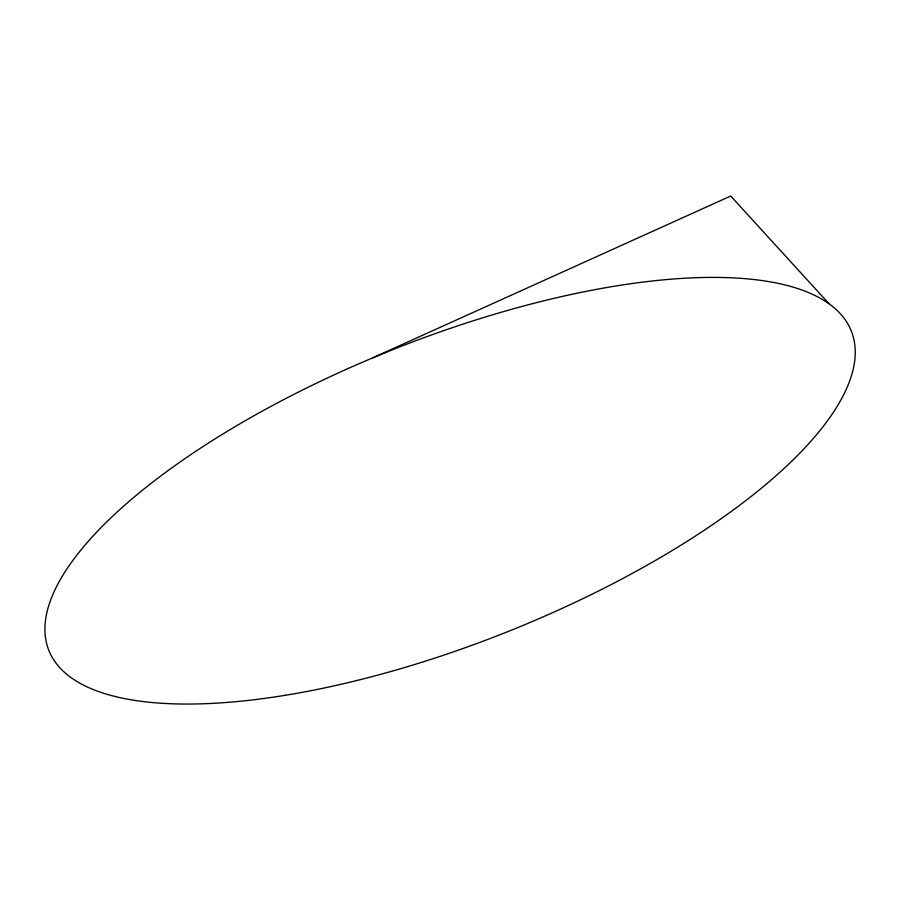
<?xml version="1.0" encoding="UTF-8"?>
<svg xmlns="http://www.w3.org/2000/svg" width="900" height="900" viewBox="0 0 900 900"><rect width="100%" height="100%" fill="white"/><g stroke="black" fill="none" stroke-linecap="round" stroke-linejoin="round"><path stroke-width="1.35" d="M372.757 357.806L730.71 196.031L828.832 303.536M285.345 695.284A431.831 152.257 -21.7 0 0 852.975 335.891A431.831 152.257 -21.7 0 0 211.916 440.831A431.831 152.257 -21.7 0 0 285.345 695.284"/></g></svg>
